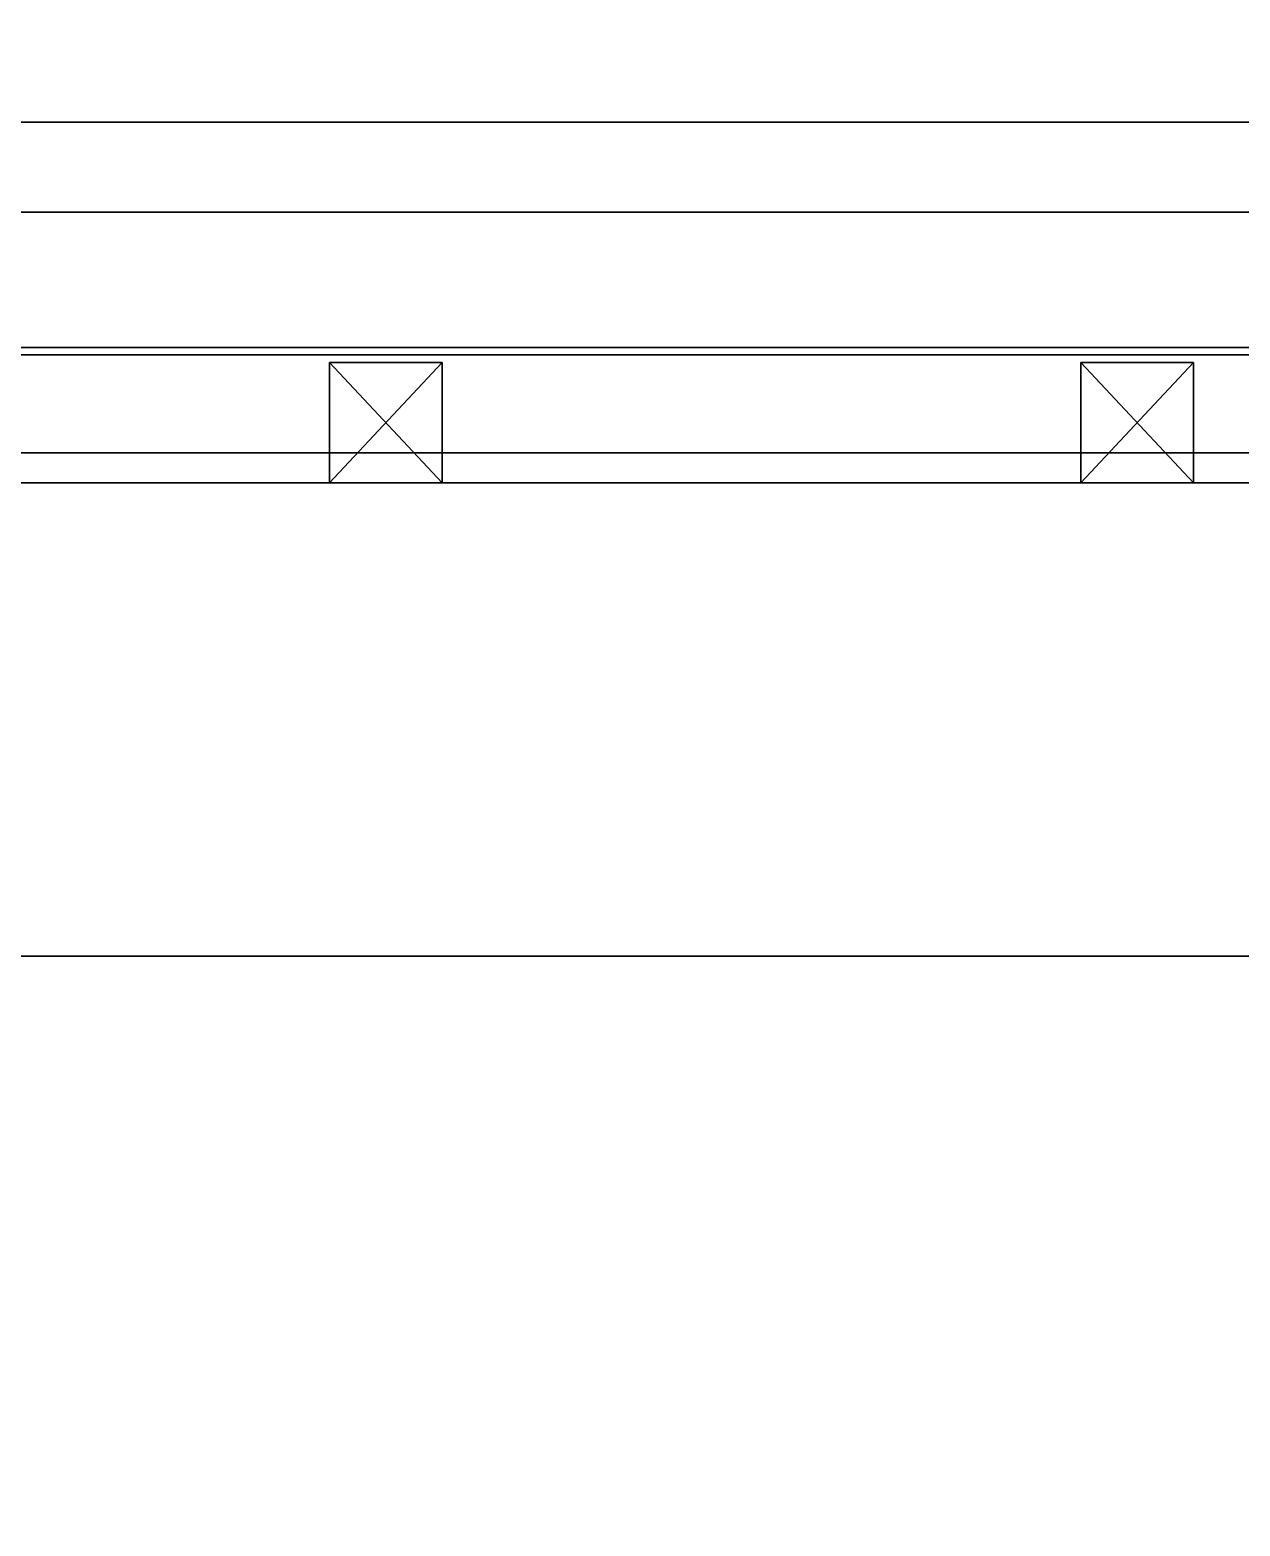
# Model space of a CAD drawing. Extents: x 0 to 6014, y -2463 to 0.
# Drawn here: x 3213.1 to 3374.2, y -1889.9 to -1690.7 of the extents above; entities that cross this region are included whole.
import ezdxf

# ---------------------------------------------------------------- set-up
doc = ezdxf.new("R2010")
doc.units = 0
for name, color, linetype in [('LAYER0', 7, 'CONTINUOUS'), ('LAYER1', 7, 'CONTINUOUS'), ('LAYER381', 7, 'CONTINUOUS'), ('LAYER480', 7, 'CONTINUOUS'), ('LAYER481', 7, 'CONTINUOUS'), ('LAYER484', 7, 'CONTINUOUS'), ('LAYER487', 253, 'CONTINUOUS'), ('LAYER488', 253, 'CONTINUOUS'), ('LAYER494', 7, 'CONTINUOUS'), ('LAYER507', 251, 'CONTINUOUS'), ('LAYER509', 7, 'CONTINUOUS'), ('LAYER512', 253, 'CONTINUOUS'), ('LAYER513', 253, 'CONTINUOUS'), ('LAYER519', 7, 'CONTINUOUS'), ('LAYER532', 251, 'CONTINUOUS'), ('LAYER534', 7, 'CONTINUOUS'), ('LAYER537', 253, 'CONTINUOUS'), ('LAYER538', 253, 'CONTINUOUS'), ('LAYER544', 7, 'CONTINUOUS'), ('LAYER557', 251, 'CONTINUOUS')]:
    doc.layers.add(name, color=color, linetype=linetype)

msp = doc.modelspace()

# ---------------------------------------------------------------- linework, layer by layer
at = {"layer": 'LAYER0'}
for points, invisible_edges in [([(1510, -275), (4585, -10), (2107, -1850), (1510, -275)], 7), ([(1510, -10, 5), (2107, -1850, 5), (4585, -10, 5), (1510, -10, 5)], 3), ([(2107, -1850), (4585, -10), (2107, -2463), (2107, -1850)], 3), ([(2107, -2463), (4585, -10), (4585, -650), (2107, -2463)], 5), ([(4585, -10, 5), (2107, -1850, 5), (4585, -650, 5), (4585, -10, 5)], 3), ([(2107, -2463), (4585, -650), (6013.69, -2463), (2107, -2463)], 3), ([(2107, -1850, 5), (6013.69, -2463, 5), (4585, -650, 5), (2107, -1850, 5)], 7), ([(6013.69, -2463, 5), (2107, -1850, 5), (2107, -2463, 5), (6013.69, -2463, 5)], 1)]:
    msp.add_3dface(points, dxfattribs=dict(at, invisible_edges=invisible_edges))
at = {"layer": 'LAYER381', "invisible_edges": 1}
for points in [[(3612, -1703, 895), (2257, -2303, 895), (2257, -1703, 895), (3612, -1703, 895)], [(2257, -2303, 895), (3612, -1703, 895), (3612, -2303, 895), (2257, -2303, 895)], [(2257, -1703, 915), (3612, -1703, 895), (2257, -1703, 895), (2257, -1703, 915)], [(3612, -1703, 895), (2257, -1703, 915), (3612, -1703, 915), (3612, -1703, 895)], [(3612, -2303, 915), (2257, -1703, 915), (2257, -2303, 915), (3612, -2303, 915)], [(2257, -1703, 915), (3612, -2303, 915), (3612, -1703, 915), (2257, -1703, 915)]]:
    msp.add_3dface(points, dxfattribs=at)
at = {"layer": 'LAYER480', "invisible_edges": 1}
for points in [[(3071, -2033, 156), (3535, -1733, 156), (3535, -2033, 156), (3071, -2033, 156)], [(3535, -1733, 156), (3071, -2033, 156), (3071, -1733, 156), (3535, -1733, 156)], [(3071, -1733, 174), (3535, -1733, 156), (3071, -1733, 156), (3071, -1733, 174)], [(3535, -1733, 156), (3071, -1733, 174), (3535, -1733, 174), (3535, -1733, 156)], [(3071, -1733, 174), (3535, -2033, 174), (3535, -1733, 174), (3071, -1733, 174)], [(3535, -2033, 174), (3071, -1733, 174), (3071, -2033, 174), (3535, -2033, 174)]]:
    msp.add_3dface(points, dxfattribs=at)
at = {"layer": 'LAYER481', "invisible_edges": 1}
for points in [[(3071, -1814, 876.5), (3535, -1734, 876.5), (3535, -1814, 876.5), (3071, -1814, 876.5)], [(3535, -1734, 876.5), (3071, -1814, 876.5), (3071, -1734, 876.5), (3535, -1734, 876.5)], [(3071, -1734, 894.5), (3535, -1734, 876.5), (3071, -1734, 876.5), (3071, -1734, 894.5)], [(3535, -1734, 876.5), (3071, -1734, 894.5), (3535, -1734, 894.5), (3535, -1734, 876.5)], [(3071, -1734, 894.5), (3535, -1814, 894.5), (3535, -1734, 894.5), (3071, -1734, 894.5)], [(3535, -1814, 894.5), (3071, -1734, 894.5), (3071, -1814, 894.5), (3535, -1814, 894.5)], [(3535, -1814, 894.5), (3071, -1814, 876.5), (3535, -1814, 876.5), (3535, -1814, 894.5)], [(3071, -1814, 876.5), (3535, -1814, 894.5), (3071, -1814, 894.5), (3071, -1814, 876.5)]]:
    msp.add_3dface(points, dxfattribs=at)
at = {"layer": 'LAYER484', "invisible_edges": 1}
for points in [[(3504, -1733, 506), (3102, -1733, 181), (3102, -1733, 506), (3504, -1733, 506)], [(3102, -1733, 181), (3504, -1733, 506), (3504, -1733, 181), (3102, -1733, 181)], [(3504, -1751, 181), (3102, -1733, 181), (3504, -1733, 181), (3504, -1751, 181)], [(3102, -1733, 181), (3504, -1751, 181), (3102, -1751, 181), (3102, -1733, 181)], [(3102, -1751, 506), (3504, -1733, 506), (3102, -1733, 506), (3102, -1751, 506)], [(3504, -1733, 506), (3102, -1751, 506), (3504, -1751, 506), (3504, -1733, 506)], [(3504, -1751, 181), (3102, -1751, 506), (3102, -1751, 181), (3504, -1751, 181)], [(3102, -1751, 506), (3504, -1751, 181), (3504, -1751, 506), (3102, -1751, 506)]]:
    msp.add_3dface(points, dxfattribs=at)
at = {"layer": 'LAYER487'}
for points in [[(3253, -1735, 328.5), (3268, -1735, 328.5), (3253, -1751, 328.5), (3253, -1735, 328.5)], [(3253, -1751, 328.5), (3268, -1735, 328.5), (3268, -1751, 328.5), (3253, -1751, 328.5)], [(3253, -1751, 343.5), (3268, -1751, 343.5), (3253, -1735, 343.5), (3253, -1751, 343.5)], [(3253, -1735, 343.5), (3268, -1751, 343.5), (3268, -1735, 343.5), (3253, -1735, 343.5)], [(3253, -1751, 328.5), (3253, -1751, 343.5), (3253, -1735, 328.5), (3253, -1751, 328.5)], [(3253, -1735, 328.5), (3253, -1751, 343.5), (3253, -1735, 343.5), (3253, -1735, 328.5)], [(3253, -1735, 328.5), (3253, -1735, 343.5), (3268, -1735, 328.5), (3253, -1735, 328.5)], [(3268, -1735, 328.5), (3253, -1735, 343.5), (3268, -1735, 343.5), (3268, -1735, 328.5)], [(3268, -1735, 328.5), (3268, -1735, 343.5), (3268, -1751, 328.5), (3268, -1735, 328.5)], [(3268, -1751, 328.5), (3268, -1735, 343.5), (3268, -1751, 343.5), (3268, -1751, 328.5)], [(3253, -1751, 328.5), (3268, -1751, 328.5), (3253, -1751, 343.5), (3253, -1751, 328.5)], [(3253, -1751, 343.5), (3268, -1751, 328.5), (3268, -1751, 343.5), (3253, -1751, 343.5)]]:
    msp.add_3dface(points, dxfattribs=at)
at = {"layer": 'LAYER488'}
for points in [[(3353, -1735, 328.5), (3368, -1735, 328.5), (3353, -1751, 328.5), (3353, -1735, 328.5)], [(3353, -1751, 328.5), (3368, -1735, 328.5), (3368, -1751, 328.5), (3353, -1751, 328.5)], [(3353, -1751, 343.5), (3368, -1751, 343.5), (3353, -1735, 343.5), (3353, -1751, 343.5)], [(3353, -1735, 343.5), (3368, -1751, 343.5), (3368, -1735, 343.5), (3353, -1735, 343.5)], [(3353, -1751, 328.5), (3353, -1751, 343.5), (3353, -1735, 328.5), (3353, -1751, 328.5)], [(3353, -1735, 328.5), (3353, -1751, 343.5), (3353, -1735, 343.5), (3353, -1735, 328.5)], [(3353, -1735, 328.5), (3353, -1735, 343.5), (3368, -1735, 328.5), (3353, -1735, 328.5)], [(3368, -1735, 328.5), (3353, -1735, 343.5), (3368, -1735, 343.5), (3368, -1735, 328.5)], [(3368, -1735, 328.5), (3368, -1735, 343.5), (3368, -1751, 328.5), (3368, -1735, 328.5)], [(3368, -1751, 328.5), (3368, -1735, 343.5), (3368, -1751, 343.5), (3368, -1751, 328.5)], [(3353, -1751, 328.5), (3368, -1751, 328.5), (3353, -1751, 343.5), (3353, -1751, 328.5)], [(3353, -1751, 343.5), (3368, -1751, 328.5), (3368, -1751, 343.5), (3353, -1751, 343.5)]]:
    msp.add_3dface(points, dxfattribs=at)
at = {"layer": 'LAYER494', "invisible_edges": 1}
for points in [[(3098, -1969, 194.5), (3508, -1747, 194.5), (3508, -1969, 194.5), (3098, -1969, 194.5)], [(3508, -1747, 194.5), (3098, -1969, 194.5), (3098, -1747, 194.5), (3508, -1747, 194.5)], [(3098, -1747, 200.5), (3508, -1747, 194.5), (3098, -1747, 194.5), (3098, -1747, 200.5)], [(3508, -1747, 194.5), (3098, -1747, 200.5), (3508, -1747, 200.5), (3508, -1747, 194.5)], [(3098, -1747, 200.5), (3508, -1969, 200.5), (3508, -1747, 200.5), (3098, -1747, 200.5)], [(3508, -1969, 200.5), (3098, -1747, 200.5), (3098, -1969, 200.5), (3508, -1969, 200.5)]]:
    msp.add_3dface(points, dxfattribs=at)
at = {"layer": 'LAYER507', "invisible_edges": 1}
for points in [[(3551, -1715, 159), (3055, -1733, 159), (3055, -1715, 159), (3551, -1715, 159)], [(3055, -1733, 159), (3551, -1715, 159), (3551, -1733, 159), (3055, -1733, 159)], [(3551, -1733, 532), (3055, -1715, 532), (3055, -1733, 532), (3551, -1733, 532)], [(3055, -1715, 532), (3551, -1733, 532), (3551, -1715, 532), (3055, -1715, 532)], [(3055, -1715, 532), (3551, -1715, 159), (3055, -1715, 159), (3055, -1715, 532)], [(3551, -1715, 159), (3055, -1715, 532), (3551, -1715, 532), (3551, -1715, 159)], [(3551, -1733, 532), (3055, -1733, 159), (3551, -1733, 159), (3551, -1733, 532)], [(3055, -1733, 159), (3551, -1733, 532), (3055, -1733, 532), (3055, -1733, 159)]]:
    msp.add_3dface(points, dxfattribs=at)
at = {"layer": 'LAYER509', "invisible_edges": 1}
for points in [[(3504, -1733, 685.5), (3102, -1733, 558), (3102, -1733, 685.5), (3504, -1733, 685.5)], [(3102, -1733, 558), (3504, -1733, 685.5), (3504, -1733, 558), (3102, -1733, 558)], [(3504, -1751, 558), (3102, -1733, 558), (3504, -1733, 558), (3504, -1751, 558)], [(3102, -1733, 558), (3504, -1751, 558), (3102, -1751, 558), (3102, -1733, 558)], [(3102, -1751, 685.5), (3504, -1733, 685.5), (3102, -1733, 685.5), (3102, -1751, 685.5)], [(3504, -1733, 685.5), (3102, -1751, 685.5), (3504, -1751, 685.5), (3504, -1733, 685.5)], [(3504, -1751, 558), (3102, -1751, 685.5), (3102, -1751, 558), (3504, -1751, 558)], [(3102, -1751, 685.5), (3504, -1751, 558), (3504, -1751, 685.5), (3102, -1751, 685.5)]]:
    msp.add_3dface(points, dxfattribs=at)
at = {"layer": 'LAYER512'}
for points in [[(3253, -1735, 606.75), (3268, -1735, 606.75), (3253, -1751, 606.75), (3253, -1735, 606.75)], [(3253, -1751, 606.75), (3268, -1735, 606.75), (3268, -1751, 606.75), (3253, -1751, 606.75)], [(3253, -1751, 621.75), (3268, -1751, 621.75), (3253, -1735, 621.75), (3253, -1751, 621.75)], [(3253, -1735, 621.75), (3268, -1751, 621.75), (3268, -1735, 621.75), (3253, -1735, 621.75)], [(3253, -1751, 606.75), (3253, -1751, 621.75), (3253, -1735, 606.75), (3253, -1751, 606.75)], [(3253, -1735, 606.75), (3253, -1751, 621.75), (3253, -1735, 621.75), (3253, -1735, 606.75)], [(3253, -1735, 606.75), (3253, -1735, 621.75), (3268, -1735, 606.75), (3253, -1735, 606.75)], [(3268, -1735, 606.75), (3253, -1735, 621.75), (3268, -1735, 621.75), (3268, -1735, 606.75)], [(3268, -1735, 606.75), (3268, -1735, 621.75), (3268, -1751, 606.75), (3268, -1735, 606.75)], [(3268, -1751, 606.75), (3268, -1735, 621.75), (3268, -1751, 621.75), (3268, -1751, 606.75)], [(3253, -1751, 606.75), (3268, -1751, 606.75), (3253, -1751, 621.75), (3253, -1751, 606.75)], [(3253, -1751, 621.75), (3268, -1751, 606.75), (3268, -1751, 621.75), (3253, -1751, 621.75)]]:
    msp.add_3dface(points, dxfattribs=at)
at = {"layer": 'LAYER513'}
for points in [[(3353, -1735, 606.75), (3368, -1735, 606.75), (3353, -1751, 606.75), (3353, -1735, 606.75)], [(3353, -1751, 606.75), (3368, -1735, 606.75), (3368, -1751, 606.75), (3353, -1751, 606.75)], [(3353, -1751, 621.75), (3368, -1751, 621.75), (3353, -1735, 621.75), (3353, -1751, 621.75)], [(3353, -1735, 621.75), (3368, -1751, 621.75), (3368, -1735, 621.75), (3353, -1735, 621.75)], [(3353, -1751, 606.75), (3353, -1751, 621.75), (3353, -1735, 606.75), (3353, -1751, 606.75)], [(3353, -1735, 606.75), (3353, -1751, 621.75), (3353, -1735, 621.75), (3353, -1735, 606.75)], [(3353, -1735, 606.75), (3353, -1735, 621.75), (3368, -1735, 606.75), (3353, -1735, 606.75)], [(3368, -1735, 606.75), (3353, -1735, 621.75), (3368, -1735, 621.75), (3368, -1735, 606.75)], [(3368, -1735, 606.75), (3368, -1735, 621.75), (3368, -1751, 606.75), (3368, -1735, 606.75)], [(3368, -1751, 606.75), (3368, -1735, 621.75), (3368, -1751, 621.75), (3368, -1751, 606.75)], [(3353, -1751, 606.75), (3368, -1751, 606.75), (3353, -1751, 621.75), (3353, -1751, 606.75)], [(3353, -1751, 621.75), (3368, -1751, 606.75), (3368, -1751, 621.75), (3353, -1751, 621.75)]]:
    msp.add_3dface(points, dxfattribs=at)
at = {"layer": 'LAYER519', "invisible_edges": 1}
for points in [[(3098, -1969, 571.5), (3508, -1747, 571.5), (3508, -1969, 571.5), (3098, -1969, 571.5)], [(3508, -1747, 571.5), (3098, -1969, 571.5), (3098, -1747, 571.5), (3508, -1747, 571.5)], [(3098, -1747, 577.5), (3508, -1747, 571.5), (3098, -1747, 571.5), (3098, -1747, 577.5)], [(3508, -1747, 571.5), (3098, -1747, 577.5), (3508, -1747, 577.5), (3508, -1747, 571.5)], [(3098, -1747, 577.5), (3508, -1969, 577.5), (3508, -1747, 577.5), (3098, -1747, 577.5)], [(3508, -1969, 577.5), (3098, -1747, 577.5), (3098, -1969, 577.5), (3508, -1969, 577.5)]]:
    msp.add_3dface(points, dxfattribs=at)
at = {"layer": 'LAYER532', "invisible_edges": 1}
for points in [[(3551, -1715, 536), (3055, -1733, 536), (3055, -1715, 536), (3551, -1715, 536)], [(3055, -1733, 536), (3551, -1715, 536), (3551, -1733, 536), (3055, -1733, 536)], [(3551, -1733, 711.5), (3055, -1715, 711.5), (3055, -1733, 711.5), (3551, -1733, 711.5)], [(3055, -1715, 711.5), (3551, -1733, 711.5), (3551, -1715, 711.5), (3055, -1715, 711.5)], [(3055, -1715, 711.5), (3551, -1715, 536), (3055, -1715, 536), (3055, -1715, 711.5)], [(3551, -1715, 536), (3055, -1715, 711.5), (3551, -1715, 711.5), (3551, -1715, 536)], [(3551, -1733, 711.5), (3055, -1733, 536), (3551, -1733, 536), (3551, -1733, 711.5)], [(3055, -1733, 536), (3551, -1733, 711.5), (3055, -1733, 711.5), (3055, -1733, 536)]]:
    msp.add_3dface(points, dxfattribs=at)
at = {"layer": 'LAYER534', "invisible_edges": 1}
for points in [[(3504, -1733, 865), (3102, -1733, 737.5), (3102, -1733, 865), (3504, -1733, 865)], [(3102, -1733, 737.5), (3504, -1733, 865), (3504, -1733, 737.5), (3102, -1733, 737.5)], [(3504, -1751, 737.5), (3102, -1733, 737.5), (3504, -1733, 737.5), (3504, -1751, 737.5)], [(3102, -1733, 737.5), (3504, -1751, 737.5), (3102, -1751, 737.5), (3102, -1733, 737.5)], [(3102, -1751, 865), (3504, -1733, 865), (3102, -1733, 865), (3102, -1751, 865)], [(3504, -1733, 865), (3102, -1751, 865), (3504, -1751, 865), (3504, -1733, 865)], [(3504, -1751, 737.5), (3102, -1751, 865), (3102, -1751, 737.5), (3504, -1751, 737.5)], [(3102, -1751, 865), (3504, -1751, 737.5), (3504, -1751, 865), (3102, -1751, 865)]]:
    msp.add_3dface(points, dxfattribs=at)
at = {"layer": 'LAYER537'}
for points in [[(3253, -1735, 786.25), (3268, -1735, 786.25), (3253, -1751, 786.25), (3253, -1735, 786.25)], [(3253, -1751, 786.25), (3268, -1735, 786.25), (3268, -1751, 786.25), (3253, -1751, 786.25)], [(3253, -1751, 801.25), (3268, -1751, 801.25), (3253, -1735, 801.25), (3253, -1751, 801.25)], [(3253, -1735, 801.25), (3268, -1751, 801.25), (3268, -1735, 801.25), (3253, -1735, 801.25)], [(3253, -1751, 786.25), (3253, -1751, 801.25), (3253, -1735, 786.25), (3253, -1751, 786.25)], [(3253, -1735, 786.25), (3253, -1751, 801.25), (3253, -1735, 801.25), (3253, -1735, 786.25)], [(3253, -1735, 786.25), (3253, -1735, 801.25), (3268, -1735, 786.25), (3253, -1735, 786.25)], [(3268, -1735, 786.25), (3253, -1735, 801.25), (3268, -1735, 801.25), (3268, -1735, 786.25)], [(3268, -1735, 786.25), (3268, -1735, 801.25), (3268, -1751, 786.25), (3268, -1735, 786.25)], [(3268, -1751, 786.25), (3268, -1735, 801.25), (3268, -1751, 801.25), (3268, -1751, 786.25)], [(3253, -1751, 786.25), (3268, -1751, 786.25), (3253, -1751, 801.25), (3253, -1751, 786.25)], [(3253, -1751, 801.25), (3268, -1751, 786.25), (3268, -1751, 801.25), (3253, -1751, 801.25)]]:
    msp.add_3dface(points, dxfattribs=at)
at = {"layer": 'LAYER538'}
for points in [[(3353, -1735, 786.25), (3368, -1735, 786.25), (3353, -1751, 786.25), (3353, -1735, 786.25)], [(3353, -1751, 786.25), (3368, -1735, 786.25), (3368, -1751, 786.25), (3353, -1751, 786.25)], [(3353, -1751, 801.25), (3368, -1751, 801.25), (3353, -1735, 801.25), (3353, -1751, 801.25)], [(3353, -1735, 801.25), (3368, -1751, 801.25), (3368, -1735, 801.25), (3353, -1735, 801.25)], [(3353, -1751, 786.25), (3353, -1751, 801.25), (3353, -1735, 786.25), (3353, -1751, 786.25)], [(3353, -1735, 786.25), (3353, -1751, 801.25), (3353, -1735, 801.25), (3353, -1735, 786.25)], [(3353, -1735, 786.25), (3353, -1735, 801.25), (3368, -1735, 786.25), (3353, -1735, 786.25)], [(3368, -1735, 786.25), (3353, -1735, 801.25), (3368, -1735, 801.25), (3368, -1735, 786.25)], [(3368, -1735, 786.25), (3368, -1735, 801.25), (3368, -1751, 786.25), (3368, -1735, 786.25)], [(3368, -1751, 786.25), (3368, -1735, 801.25), (3368, -1751, 801.25), (3368, -1751, 786.25)], [(3353, -1751, 786.25), (3368, -1751, 786.25), (3353, -1751, 801.25), (3353, -1751, 786.25)], [(3353, -1751, 801.25), (3368, -1751, 786.25), (3368, -1751, 801.25), (3353, -1751, 801.25)]]:
    msp.add_3dface(points, dxfattribs=at)
at = {"layer": 'LAYER544', "invisible_edges": 1}
for points in [[(3098, -1969, 751), (3508, -1747, 751), (3508, -1969, 751), (3098, -1969, 751)], [(3508, -1747, 751), (3098, -1969, 751), (3098, -1747, 751), (3508, -1747, 751)], [(3098, -1747, 757), (3508, -1747, 751), (3098, -1747, 751), (3098, -1747, 757)], [(3508, -1747, 751), (3098, -1747, 757), (3508, -1747, 757), (3508, -1747, 751)], [(3098, -1747, 757), (3508, -1969, 757), (3508, -1747, 757), (3098, -1747, 757)], [(3508, -1969, 757), (3098, -1747, 757), (3098, -1969, 757), (3508, -1969, 757)]]:
    msp.add_3dface(points, dxfattribs=at)
at = {"layer": 'LAYER557', "invisible_edges": 1}
for points in [[(3551, -1715, 715.5), (3055, -1733, 715.5), (3055, -1715, 715.5), (3551, -1715, 715.5)], [(3055, -1733, 715.5), (3551, -1715, 715.5), (3551, -1733, 715.5), (3055, -1733, 715.5)], [(3551, -1733, 891), (3055, -1715, 891), (3055, -1733, 891), (3551, -1733, 891)], [(3055, -1715, 891), (3551, -1733, 891), (3551, -1715, 891), (3055, -1715, 891)], [(3055, -1715, 891), (3551, -1715, 715.5), (3055, -1715, 715.5), (3055, -1715, 891)], [(3551, -1715, 715.5), (3055, -1715, 891), (3551, -1715, 891), (3551, -1715, 715.5)], [(3551, -1733, 891), (3055, -1733, 715.5), (3551, -1733, 715.5), (3551, -1733, 891)], [(3055, -1733, 715.5), (3551, -1733, 891), (3055, -1733, 891), (3055, -1733, 715.5)]]:
    msp.add_3dface(points, dxfattribs=at)

# ---------------------------------------------------------------- meshes
at = {"layer": 'LAYER1'}
mesh = msp.add_polymesh((11, 2), dxfattribs=at)
for k, corner in enumerate([(2257, -1700, 2554), (2257, -2463, 2554), (150, -1700, 2554), (2257, -1700, 2554), (150, -170, 2554), (150, -1700, 2554), (933, -170, 2554), (150, -170, 2554), (933, -430, 2554), (933, -170, 2554), (1658, -430, 2554), (933, -430, 2554), (1658, -160, 2554), (1658, -430, 2554), (4428, -160, 2554), (1658, -160, 2554), (4428, -800, 2554), (4428, -160, 2554), (6013.688, -800, 2554), (4428, -800, 2554), (6013.688, -650, 2554), (4578, -650, 2554)]):
    mesh.set_mesh_vertex(divmod(k, 2), corner)

doc.saveas('drawing.dxf')
